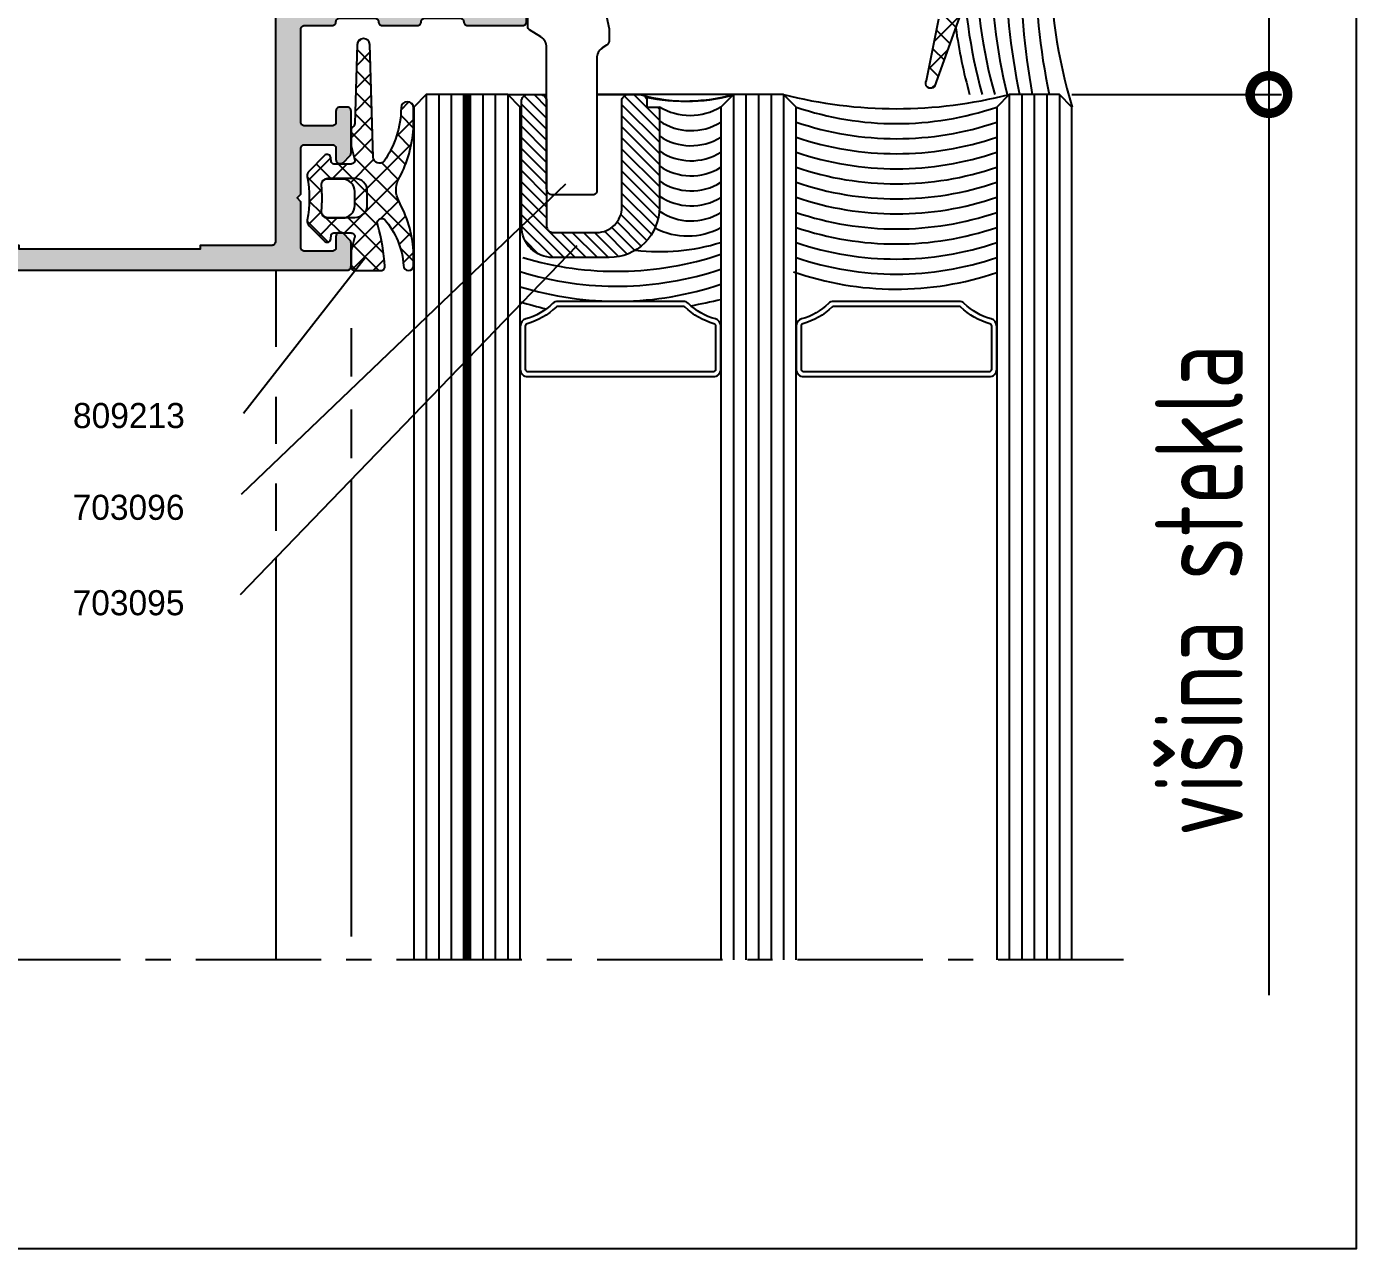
# Model space of a CAD drawing. Extents: x -207922 to -189609, y 24831 to 30124.
# Drawn here: x -207572.8 to -207466.7, y 29827.1 to 29924.6 of the extents above; entities that cross this region are included whole.
import ezdxf

# ---------------------------------------------------------------- set-up
doc = ezdxf.new("R2010")
doc.units = 0
doc.header["$LTSCALE"] = 8
doc.linetypes.add('CENTER', pattern=[2, 1.25, -0.25, 0.25, -0.25])
doc.linetypes.add('FOLIE', pattern=[1.6, 0.8, -0.8])
doc.layers.get('0').update_dxf_attribs({"linetype": 'CONTINUOUS'})
doc.layers.get('DEFPOINTS').update_dxf_attribs({"linetype": 'CONTINUOUS'})
for name, color, linetype in [('ACCESSORI', 200, 'CONTINUOUS'), ('ASSI', 1, 'CENTER'), ('CONST35', 7, 'CONTINUOUS'), ('FILL', 253, 'CONTINUOUS'), ('FINE', 7, 'CONTINUOUS'), ('GOMMA', 3, 'CONTINUOUS'), ('GROSSA', 4, 'CONTINUOUS'), ('MARCHIO', 7, 'CONTINUOUS'), ('QUOTE', 254, 'CONTINUOUS'), ('testo', 7, 'CONTINUOUS'), ('TRATTEGGI', 140, 'CONTINUOUS'), ('VETRO', 6, 'CONTINUOUS')]:
    doc.layers.add(name, color=color, linetype=linetype)
doc.styles.add('GEN1', font='geniso.shx', dxfattribs={"width": 0.8})
doc.dimstyles.new('LE2', dxfattribs={"dimscale": 2, "dimtxt": 3.5, "dimasz": 3, "dimexe": 0.5, "dimexo": 0.5, "dimgap": 1, "dimtad": 1, "dimdec": 1, "dimrnd": 0.05, "dimzin": 12, "dimtxsty": 'GEN1', "dimblk": 'DOTSMALL', "dimcen": -3, "dimclrd": 1, "dimclre": 1, "dimclrt": 2, "dimadec": 1, "dimazin": 0, "dimtfac": 1, "dimtdec": 1, "dimtmove": 0, "dimatfit": 3, "dimldrblk": 'DOTSMALL', "dimfxl": 1, "dimtvp": 4, "dimtolj": 1, "dimtzin": 12, "dimarcsym": 0})

# ---------------------------------------------------------------- blocks, each defined once
blk = doc.blocks.new('_DotSmall')
at = {"color": 0, "const_width": 0.5}
blk.add_lwpolyline([(-0.0625, 0, 1), (0.0625, 0, 1)], format="xyb", close=True, dxfattribs=at)
blk = doc.blocks.new('*D107')
at = {"color": 1, "lineweight": -2, "ltscale": 0.2, "transparency": 16777216}
for p, q in [((-207489.42, 29941.17), (-207472.71, 29941.17)), ((-207473.71, 29941.17), (-207473.71, 29919.17)), ((-207489.42, 29919.17), (-207472.71, 29919.17))]:
    blk.add_line(p, q, dxfattribs=at)
at = {"layer": 'DEFPOINTS', "color": 0, "ltscale": 0.2, "transparency": 16777216}
for p in [(-207490.42, 29941.17), (-207490.42, 29919.17), (-207473.71, 29919.17)]:
    blk.add_point(p, dxfattribs=at)
at = {"color": 1, "lineweight": -2, "ltscale": 0.2, "transparency": 16777216, "xscale": 6, "yscale": 6, "zscale": 6}
for p, rotation in [((-207473.71, 29941.17), 90), ((-207473.71, 29919.17), 270)]:
    blk.add_blockref('_DotSmall', p, dxfattribs=dict(at, rotation=rotation))
at = {"color": 2, "ltscale": 0.2, "transparency": 16777216, "insert": (-207479.21, 29930.17), "char_height": 7, "attachment_point": 5, "rotation": 90, "style": 'GEN1'}
blk.add_mtext('\\A1;22', dxfattribs=at)
blk = doc.blocks.new('ALUK K741')
at = {"layer": 'FILL'}
h = blk.add_hatch(color=256, dxfattribs=at)
h.paths.add_polyline_path([(96.34, 152.23, -0.267949), (96.6, 152.38), (97.6, 152.38, -0.414214), (97.9, 152.08), (97.9, 151.58, 0.451788), (98.24, 151.28, 0.232025), (98.49, 151.37), (99.01, 151.89, 0.198912), (99.1, 152.11), (99.1, 153.28, 0.414214), (98.8, 153.58), (94.39, 153.58, 0.414214), (94.09, 153.28, -0.414214), (93.79, 152.98), (90.99, 152.98, -0.414214), (90.69, 153.28, 0.414214), (90.39, 153.58), (87.59, 153.58, 0.414214), (87.29, 153.28, -0.414214), (86.99, 152.98), (84.2, 152.98, -0.414214), (83.9, 153.28, 0.414214), (83.6, 153.58), (81.4, 153.58, -0.414214), (81.1, 153.88), (81.1, 161.28, -0.414214), (81.4, 161.58), (83.6, 161.58, -0.414214), (83.9, 161.28), (83.9, 160.38, 0.414214), (84.2, 160.08), (84.8, 160.08, 0.414214), (85.1, 160.38), (85.1, 163.76, 0.198912), (85.01, 163.97), (84.49, 164.49, 0.232025), (84.24, 164.58, 0.451788), (83.9, 164.28), (83.9, 163.38, -0.414214), (83.6, 163.08), (81.4, 163.08, -0.414214), (81.1, 163.38), (81.1, 167.03), (80.8, 167.33), (81.1, 167.63), (81.1, 171.28, -0.414214), (81.4, 171.58), (83.6, 171.58, -0.414214), (83.9, 171.28), (83.9, 170.38, 0.451788), (84.24, 170.08, 0.232025), (84.49, 170.17), (85.01, 170.69, 0.198912), (85.1, 170.91), (85.1, 172.78, 0.414214), (84.8, 173.08), (26.1, 173.08, 0.414214), (25.1, 172.08), (25.1, 124.08, 0.414214), (26.1, 123.08), (84.8, 123.08, 0.414214), (85.1, 123.38), (85.1, 125.26, 0.198912), (85.01, 125.47), (84.49, 125.99, 0.232025), (84.24, 126.08, 0.451788), (83.9, 125.78), (83.9, 124.88, -0.414214), (83.6, 124.58), (81.4, 124.58, -0.414214), (81.1, 124.88), (81.1, 128.53), (80.8, 128.83), (81.1, 129.13), (81.1, 132.78, -0.414214), (81.4, 133.08), (83.6, 133.08, -0.414214), (83.9, 132.78), (83.9, 131.88, 0.451788), (84.24, 131.58, 0.232025), (84.49, 131.67), (85.01, 132.19, 0.198912), (85.1, 132.41), (85.1, 135.78, 0.414214), (84.8, 136.08), (84.2, 136.08, 0.414214), (83.9, 135.78), (83.9, 134.88, -0.414214), (83.6, 134.58), (81.4, 134.58, -0.414214), (81.1, 134.88), (81.1, 142.28, -0.414214), (81.4, 142.58), (83.6, 142.58, 0.414214), (83.9, 142.88, -0.414214), (84.2, 143.18), (86.99, 143.18, -0.414214), (87.29, 142.88, 0.414214), (87.59, 142.58), (90.39, 142.58, 0.414214), (90.69, 142.88, -0.414214), (90.99, 143.18), (93.79, 143.18, -0.414214), (94.09, 142.88, 0.414214), (94.39, 142.58), (98.8, 142.58, 0.414214), (99.1, 142.88), (99.1, 144.06, 0.198912), (99.01, 144.27), (98.49, 144.79, 0.232025), (98.24, 144.88, 0.451788), (97.9, 144.58), (97.9, 144.08, -0.414214), (97.6, 143.78), (96.6, 143.78, -0.267949), (96.34, 143.93), (95.18, 145.93, 0.267949), (94.92, 146.08), (83.1, 146.08, -1), (83.1, 150.08), (94.92, 150.08, 0.267949), (95.18, 150.23)])
h.paths.add_polyline_path([(79.1, 125.38, -0.414214), (78.8, 125.08), (73.1, 125.08), (73.1, 124.78), (58.6, 124.78), (58.6, 125.08), (52.6, 125.08), (52.6, 124.78), (38.1, 124.78), (38.1, 125.08), (32.4, 125.08, -0.414214), (32.1, 125.38), (32.1, 127.78, 0.414214), (31.8, 128.08), (30.9, 128.08, 0.414214), (30.6, 127.78), (30.6, 125.38, -0.414214), (30.3, 125.08), (27.4, 125.08, -0.414214), (27.1, 125.38), (27.1, 170.78, -0.414214), (27.4, 171.08), (30.3, 171.08, -0.414214), (30.6, 170.78), (30.6, 168.38, 0.414214), (30.9, 168.08), (31.8, 168.08, 0.414214), (32.1, 168.38), (32.1, 170.78, -0.414214), (32.4, 171.08), (38.1, 171.08), (38.1, 171.38), (52.6, 171.38), (52.6, 171.08), (58.6, 171.08), (58.6, 171.38), (73.1, 171.38), (73.1, 171.08), (78.8, 171.08, -0.414214), (79.1, 170.78)], flags=16)
at = {"layer": 'GROSSA'}
for points in [[(85.1, 170.91), (85.1, 172.78, 0.414214), (84.8, 173.08), (26.1, 173.08, 0.414214), (25.1, 172.08), (25.1, 124.08, 0.414214), (26.1, 123.08), (84.8, 123.08, 0.414214), (85.1, 123.38), (85.1, 125.26, 0.198912), (85.01, 125.47), (84.49, 125.99, 0.198912), (84.27, 126.08), (84.2, 126.08, 0.414214), (83.9, 125.78), (83.9, 124.88, -0.414214), (83.6, 124.58), (81.4, 124.58, -0.414214), (81.1, 124.88), (81.1, 128.53), (80.8, 128.83), (81.1, 129.13), (81.1, 132.78, -0.414214), (81.4, 133.08), (83.6, 133.08, -0.414214), (83.9, 132.78), (83.9, 131.88, 0.414214), (84.2, 131.58), (84.27, 131.58, 0.198912), (84.49, 131.67), (85.01, 132.19, 0.198912), (85.1, 132.41), (85.1, 135.78, 0.414214), (84.8, 136.08), (84.2, 136.08, 0.414214), (83.9, 135.78), (83.9, 134.88, -0.414214), (83.6, 134.58), (81.4, 134.58, -0.414214), (81.1, 134.88), (81.1, 142.28, -0.414214), (81.4, 142.58), (83.6, 142.58, 0.414214), (83.9, 142.88), (83.9, 142.88, -0.414214), (84.2, 143.18), (86.99, 143.18, -0.414214), (87.29, 142.88, 0.414214), (87.59, 142.58), (90.39, 142.58, 0.414214), (90.69, 142.88), (90.69, 142.88, -0.414214), (90.99, 143.18), (93.79, 143.18, -0.414214), (94.09, 142.88, 0.414214), (94.39, 142.58), (98.8, 142.58, 0.414214), (99.1, 142.88), (99.1, 144.06, 0.198912), (99.01, 144.27), (98.49, 144.79, 0.198912), (98.27, 144.88), (98.2, 144.88, 0.414214), (97.9, 144.58), (97.9, 144.08, -0.414214), (97.6, 143.78), (96.6, 143.78, -0.267949), (96.34, 143.93), (95.18, 145.93, 0.267949), (94.92, 146.08), (83.1, 146.08, -1), (83.1, 150.08), (94.92, 150.08, 0.267949), (95.18, 150.23), (96.34, 152.23, -0.267949), (96.6, 152.38), (97.6, 152.38, -0.414214), (97.9, 152.08), (97.9, 151.58, 0.414214), (98.2, 151.28), (98.27, 151.28, 0.198912), (98.49, 151.37), (99.01, 151.89, 0.198912), (99.1, 152.11), (99.1, 153.28, 0.414214), (98.8, 153.58), (94.39, 153.58, 0.414214), (94.09, 153.28, -0.414214), (93.79, 152.98), (90.99, 152.98, -0.414214), (90.69, 153.28), (90.69, 153.28, 0.414214), (90.39, 153.58), (87.59, 153.58, 0.414214), (87.29, 153.28, -0.414214), (86.99, 152.98), (84.2, 152.98, -0.414214), (83.9, 153.28), (83.9, 153.28, 0.414214), (83.6, 153.58), (81.4, 153.58, -0.414214), (81.1, 153.88), (81.1, 161.28, -0.414214), (81.4, 161.58), (83.6, 161.58, -0.414214), (83.9, 161.28), (83.9, 160.38, 0.414214), (84.2, 160.08), (84.8, 160.08, 0.414214), (85.1, 160.38), (85.1, 163.76, 0.198912), (85.01, 163.97), (84.49, 164.49, 0.198912), (84.27, 164.58), (84.2, 164.58, 0.414214), (83.9, 164.28), (83.9, 163.38, -0.414214), (83.6, 163.08), (81.4, 163.08, -0.414214), (81.1, 163.38), (81.1, 167.03), (80.8, 167.33), (81.1, 167.63), (81.1, 171.28, -0.414214), (81.4, 171.58), (83.6, 171.58, -0.414214), (83.9, 171.28), (83.9, 170.38, 0.414214), (84.2, 170.08), (84.27, 170.08, 0.198912), (84.49, 170.17), (85.01, 170.69, 0.198912)], [(27.4, 125.08), (30.3, 125.08, 0.414214), (30.6, 125.38), (30.6, 127.78, -0.414214), (30.9, 128.08), (31.8, 128.08, -0.414214), (32.1, 127.78), (32.1, 125.38, 0.414214), (32.4, 125.08), (38.1, 125.08), (38.1, 124.78), (52.6, 124.78), (52.6, 125.08), (58.6, 125.08), (58.6, 124.78), (73.1, 124.78), (73.1, 125.08), (78.8, 125.08, 0.414214), (79.1, 125.38), (79.1, 170.78, 0.414214), (78.8, 171.08), (73.1, 171.08), (73.1, 171.38), (58.6, 171.38), (58.6, 171.08), (52.6, 171.08), (52.6, 171.38), (38.1, 171.38), (38.1, 171.08), (32.4, 171.08, 0.414214), (32.1, 170.78), (32.1, 168.38, -0.414214), (31.8, 168.08), (30.9, 168.08, -0.414214), (30.6, 168.38), (30.6, 170.78, 0.414214), (30.3, 171.08), (27.4, 171.08, 0.414214), (27.1, 170.78), (27.1, 125.38, 0.414214)]]:
    blk.add_lwpolyline(points, format="xyb", close=True, dxfattribs=at)

msp = doc.modelspace()

# ---------------------------------------------------------------- hatches: boundary and pattern name
at = {"layer": 'FILL'}
h = msp.add_hatch(dxfattribs=at)
h.set_pattern_fill('ANSI37', color=137, scale=10, angle=90, style=0)
h.set_pattern_definition([(135, (-207429.1618, 29846.1692), (-0.883883, -0.883883), []), (225, (-207429.1618, 29846.1692), (0.883883, -0.883883), [])])
edge = h.paths.add_edge_path(flags=16)
edge.add_arc((-207500.28, 29931.67), 0.5, 0, 90)
edge.add_line((-207500.28, 29932.17), (-207505.2, 29932.17))
edge.add_arc((-207505.2, 29931.67), 0.5, 90, 180)
edge.add_line((-207505.7, 29931.67), (-207505.7, 29928.67))
edge.add_arc((-207505.2, 29928.67), 0.5, 180, 270)
edge.add_line((-207505.2, 29928.17), (-207500.28, 29928.17))
edge.add_arc((-207500.28, 29928.67), 0.5, 270, 360)
edge.add_line((-207499.78, 29928.67), (-207499.78, 29931.67))
edge = h.paths.add_edge_path()
edge.add_line((-207504.55, 29926.77), (-207504.7, 29926.34))
edge.add_arc((-207504.98, 29926.43), 0.3, 270, 341.3373, ccw=False)
edge.add_line((-207504.98, 29926.13), (-207505.14, 29926.13))
edge.add_arc((-207505.14, 29926.43), 0.3, 230.4399, 270, ccw=False)
edge.add_line((-207505.33, 29926.2), (-207506.78, 29927.35))
edge.add_arc((-207506.59, 29927.58), 0.3, 180, 230.4399, ccw=False)
edge.add_line((-207506.89, 29927.58), (-207506.89, 29932.77))
edge.add_arc((-207506.59, 29932.77), 0.3, 129.5601, 180, ccw=False)
edge.add_line((-207506.78, 29933), (-207505.33, 29934.14))
edge.add_arc((-207505.14, 29933.91), 0.3, 90, 129.5601, ccw=False)
edge.add_line((-207505.14, 29934.21), (-207504.98, 29934.21))
edge.add_arc((-207504.98, 29933.91), 0.3, 18.6627, 90, ccw=False)
edge.add_line((-207504.7, 29934.01), (-207504.55, 29933.58))
edge.add_arc((-207504.27, 29933.67), 0.3, 198.6627, 270)
edge.add_line((-207504.27, 29933.37), (-207503.39, 29933.37))
edge.add_arc((-207503.39, 29933.67), 0.3, 270, 360)
edge.add_line((-207503.09, 29933.67), (-207503.09, 29934.48))
edge.add_arc((-207502.79, 29934.48), 0.3, 90, 180, ccw=False)
edge.add_line((-207502.79, 29934.78), (-207500.33, 29934.78))
edge.add_arc((-207500.33, 29935.08), 0.3, 270, 371.2777)
edge.add_line((-207500.04, 29935.14), (-207501.02, 29940.05))
edge.add_arc((-207500.69, 29940.27), 0.4, 42.8342, 213.8174, ccw=False)
edge.add_line((-207500.39, 29940.55), (-207498.15, 29934.32))
edge.add_arc((-207499.09, 29933.98), 1, 0, 19.8318, ccw=False)
edge.add_line((-207498.09, 29933.98), (-207498.09, 29926.36))
edge.add_arc((-207499.09, 29926.36), 1, 340.1682, 360, ccw=False)
edge.add_line((-207498.15, 29926.02), (-207500.39, 29919.8))
edge.add_arc((-207500.69, 29920.07), 0.4, 146.1826, 317.1658, ccw=False)
edge.add_line((-207501.02, 29920.3), (-207500.04, 29925.2))
edge.add_arc((-207500.33, 29925.26), 0.3, 348.7223, 450)
edge.add_line((-207500.33, 29925.56), (-207502.79, 29925.56))
edge.add_arc((-207502.79, 29925.86), 0.3, 180, 270, ccw=False)
edge.add_line((-207503.09, 29925.86), (-207503.09, 29926.67))
edge.add_arc((-207503.39, 29926.67), 0.3, 0, 90)
edge.add_line((-207503.39, 29926.97), (-207504.27, 29926.97))
edge.add_arc((-207504.27, 29926.67), 0.3, 90, 161.3373)
h = msp.add_hatch(dxfattribs=at)
h.set_pattern_fill('ANSI37', color=137, scale=10, style=0)
h.set_pattern_definition([(45, (-207730.5452, 29723.2648), (-0.8838835, 0.8838835), []), (135, (-207730.5452, 29723.2648), (-0.8838835, -0.8838835), [])])
h.paths.add_polyline_path([(-207545.15, 29914.17), (-207545.43, 29923.15, 0.969739), (-207546.43, 29923.15), (-207546.62, 29916.85, -0.261286), (-207546.77, 29916.59, 0.269507), (-207546.92, 29916.33), (-207546.92, 29915.09), (-207546.63, 29914.01, -0.493145), (-207546.92, 29913.63), (-207548.3, 29913.63, -0.388879), (-207548.5, 29913.82), (-207548.53, 29914.11, 0.63707), (-207549.04, 29914.3), (-207550.27, 29913.07, 0.24485), (-207550.41, 29912.63, -0.087777), (-207550.41, 29909.14, 0.24485), (-207550.27, 29908.7), (-207549.04, 29907.47, 0.63707), (-207548.53, 29907.66), (-207548.5, 29907.95, -0.388879), (-207548.3, 29908.13), (-207546.92, 29908.13, -0.493145), (-207546.63, 29907.76), (-207546.92, 29906.67), (-207546.92, 29905.43, 0.414214), (-207546.62, 29905.13), (-207544.53, 29905.13, 0.431591), (-207544.23, 29905.45, 0.052847), (-207544.78, 29908.74, -0.790488), (-207544.26, 29909.22, -0.164969), (-207542.73, 29905.53, 1), (-207541.93, 29905.53), (-207541.93, 29906.18, 0.119467), (-207542.89, 29910.22), (-207543.11, 29910.68, -0.221838), (-207543.17, 29912.37), (-207542.92, 29912.79, 0.100193), (-207541.93, 29916.7), (-207541.93, 29918.1, 1), (-207542.93, 29918.1, -0.149068), (-207544.28, 29913.85, -0.675619)])
h.paths.add_polyline_path([(-207547.62, 29912.43), (-207548.8, 29912.43, 0.441009), (-207549.3, 29911.89, -0.045337), (-207549.3, 29909.88, 0.441009), (-207548.8, 29909.33), (-207547.62, 29909.33, 0.414214), (-207546.62, 29910.33), (-207546.62, 29911.43, 0.414214)], flags=16)
at = {"layer": 'TRATTEGGI'}
h = msp.add_hatch(dxfattribs=at)
h.set_pattern_fill('ANSI31', color=256, scale=5, angle=90, style=0)
h.set_pattern_definition([(135, (-207441.4544, 29833.60955), (-0.4419417, -0.4419417), [])])
h.paths.add_polyline_path([(-207525.32, 29910.17, -0.414214), (-207527.32, 29908.17), (-207530.82, 29908.17, -0.414214), (-207531.32, 29908.67), (-207531.32, 29918.67, 0.414214), (-207531.82, 29919.17), (-207532.82, 29919.17, 0.414214), (-207533.32, 29918.67), (-207533.32, 29908.67, 0.414214), (-207530.82, 29906.17), (-207526.32, 29906.17, 0.414214), (-207522.32, 29910.17), (-207522.32, 29918.17), (-207523.32, 29918.17), (-207523.32, 29918.67, 0.414214), (-207523.82, 29919.17), (-207524.82, 29919.17, 0.414214), (-207525.32, 29918.67)])

# ---------------------------------------------------------------- linework, layer by layer
at = {"color": 1, "ltscale": 0.2}
msp.add_line((-207473.71, 29919.17), (-207473.71, 29847.34), dxfattribs=at)
at = {"layer": 'ACCESSORI'}
msp.add_lwpolyline([(-207527.32, 29919.17), (-207523.82, 29919.17, -0.414214), (-207523.32, 29918.67), (-207523.32, 29918.17), (-207522.32, 29918.17), (-207522.32, 29910.17, -0.414214), (-207526.32, 29906.17), (-207530.82, 29906.17, -0.414214), (-207533.32, 29908.67), (-207533.32, 29918.67, -0.414214), (-207532.82, 29919.17), (-207531.82, 29919.17, -0.414214), (-207531.32, 29918.67), (-207531.32, 29908.67, 0.414214), (-207530.82, 29908.17), (-207527.32, 29908.17, 0.414214), (-207525.32, 29910.17), (-207525.32, 29918.67, -0.414214), (-207524.82, 29919.17)], format="xyb", dxfattribs=at)
at = {"layer": 'ASSI'}
msp.add_line((-207485.3, 29850.17), (-207610.4, 29850.17), dxfattribs=at)
at = {"layer": 'CONST35', "color": 4, "linetype": 'FOLIE', "const_width": 0.5, "flags": 128}
msp.add_lwpolyline([(-207537.67, 29850.17), (-207537.67, 29919.17)], dxfattribs=at)
at = {"layer": 'CONST35', "ltscale": 0.2}
for points in [[(-207537.92, 29850.17), (-207537.92, 29919.17)], [(-207537.42, 29919.17), (-207537.42, 29850.17)]]:
    msp.add_lwpolyline(points, dxfattribs=at)
at = {"layer": 'FINE'}
for p, q in [((-207516.42, 29919.17), (-207527.32, 29919.17)), ((-207516.42, 29919.17), (-207527.32, 29919.17)), ((-207545.8, 29906.15), (-207555.49, 29893.74)), ((-207552.92, 29905.17), (-207552.92, 29899.05)), ((-207552.92, 29895.07), (-207552.92, 29891.31)), ((-207552.92, 29888.14), (-207552.92, 29884.38)), ((-207552.92, 29882.2), (-207552.92, 29850.17))]:
    msp.add_line(p, q, dxfattribs=at)
for centre, radius, start, end in [((-207520.06, 29932.29), 13.65, 253.9959, 285.2506), ((-207520.38, 29933.93), 15.28, 258.5916, 285.0269), ((-207503.42, 29954.26), 36.22, 255.6129, 284.3871), ((-207519.87, 29922.33), 4.82, 239.4844, 300.5156), ((-207503.42, 29941.7), 24.85, 251.219, 288.781), ((-207519.79, 29920.76), 4.47, 235.5048, 302.003), ((-207503.42, 29940.5), 24.85, 251.219, 288.781), ((-207519.79, 29919.56), 4.47, 235.5048, 302.003), ((-207503.42, 29939.3), 24.85, 251.219, 288.781), ((-207519.79, 29918.36), 4.47, 235.5048, 302.003), ((-207503.42, 29938.1), 24.85, 251.219, 288.781), ((-207519.79, 29917.16), 4.47, 235.5048, 302.003), ((-207503.42, 29936.9), 24.85, 251.219, 288.781), ((-207519.79, 29915.96), 4.47, 235.5048, 302.003), ((-207503.42, 29935.7), 24.85, 251.219, 288.781), ((-207519.79, 29914.76), 4.47, 235.5048, 302.003), ((-207503.42, 29934.5), 24.85, 251.219, 288.781), ((-207519.79, 29913.56), 4.47, 235.5048, 302.003), ((-207503.42, 29933.3), 24.85, 251.219, 288.781), ((-207520.09, 29913.44), 5.55, 242.2864, 298.7736), ((-207503.42, 29932.1), 24.85, 251.219, 288.781), ((-207522.25, 29922.89), 16.25, 262.9778, 287.2708), ((-207503.42, 29930.9), 24.85, 251.219, 288.781), ((-207525.73, 29931.09), 26.02, 253.2657, 288.625), ((-207503.42, 29929.7), 24.85, 251.219, 288.781), ((-207525.73, 29929.87), 25.99, 252.7823, 288.6328), ((-207503.43, 29928.5), 24.85, 250.7521, 288.8014), ((-207525.73, 29928.67), 25.99, 252.7823, 288.6328), ((-207525.97, 29925.91), 24.43, 252.2369, 257.2783), ((-207528.89, 29950.79), 49.31, 280.6097, 283.4484)]:
    msp.add_arc(centre, radius, start, end, dxfattribs=at)
at = {"layer": 'GOMMA'}
msp.add_lwpolyline([(-207498.15, 29926.02), (-207500.39, 29919.8, -0.924254), (-207501.02, 29920.3), (-207500.04, 29925.2, 0.473113)], format="xyb", dxfattribs=at)
for points in [[(-207545.15, 29914.17), (-207545.43, 29923.15, 0.969739), (-207546.43, 29923.15), (-207546.62, 29916.85, -0.261286), (-207546.77, 29916.59, 0.269507), (-207546.92, 29916.33), (-207546.92, 29915.09), (-207546.63, 29914.01, -0.493145), (-207546.92, 29913.63), (-207548.3, 29913.63, -0.388879), (-207548.5, 29913.82), (-207548.53, 29914.11, 0.63707), (-207549.04, 29914.3), (-207550.27, 29913.07, 0.24485), (-207550.41, 29912.63, -0.087777), (-207550.41, 29909.14, 0.24485), (-207550.27, 29908.7), (-207549.04, 29907.47, 0.63707), (-207548.53, 29907.66), (-207548.5, 29907.95, -0.388879), (-207548.3, 29908.13), (-207546.92, 29908.13, -0.493145), (-207546.63, 29907.76), (-207546.91, 29906.71, 0.065543), (-207546.92, 29906.64), (-207546.92, 29905.43, 0.414214), (-207546.62, 29905.13), (-207544.53, 29905.13, 0.431591), (-207544.23, 29905.45, 0.052847), (-207544.78, 29908.74, -0.790488), (-207544.26, 29909.22, -0.164969), (-207542.73, 29905.53, 1), (-207541.93, 29905.53), (-207541.93, 29906.18, 0.119467), (-207542.89, 29910.22), (-207543.11, 29910.68, -0.221838), (-207543.17, 29912.37), (-207542.92, 29912.79, 0.100193), (-207541.93, 29916.7), (-207541.93, 29918.1, 1), (-207542.93, 29918.1, -0.149068), (-207544.28, 29913.85, -0.675656)], [(-207546.62, 29909.37, 0.414214), (-207545.62, 29910.37), (-207545.62, 29911.47, 0.414214), (-207546.62, 29912.47), (-207548.8, 29912.47, 0.441009), (-207549.3, 29911.93, -0.045337), (-207549.3, 29909.92, 0.441009), (-207548.8, 29909.37)], [(-207547.62, 29909.33, 0.414214), (-207546.62, 29910.33), (-207546.62, 29911.43, 0.414214), (-207547.62, 29912.43), (-207548.8, 29912.43, 0.441009), (-207549.3, 29911.89, -0.045337), (-207549.3, 29909.88, 0.441009), (-207548.8, 29909.33)]]:
    msp.add_lwpolyline(points, format="xyb", close=True, dxfattribs=at)
at = {"layer": 'GROSSA'}
msp.add_lwpolyline([(-207527.32, 29928.99), (-207526.34, 29924.42, -0.052408), (-207526.32, 29924.21), (-207526.32, 29923.53, -0.244698), (-207526.54, 29923.12), (-207526.91, 29922.86), (-207526.9, 29922.87, 0.244698), (-207527.32, 29922.05), (-207527.32, 29911.47, -0.414214), (-207527.62, 29911.17), (-207530.82, 29911.17, -0.414214), (-207531.32, 29911.67), (-207531.32, 29922.92, 0.257001), (-207531.79, 29923.77), (-207532.68, 29924.33, -0.257001), (-207532.82, 29924.59), (-207532.82, 29926.37, 0.414214)], format="xyb", dxfattribs=at)
msp.add_lwpolyline([(-207532.82, 29919.17), (-207531.82, 29919.17, -0.414214), (-207531.32, 29918.67), (-207531.32, 29908.67, 0.414214), (-207530.82, 29908.17), (-207527.32, 29908.17, 0.414214), (-207525.32, 29910.17), (-207525.32, 29918.67, -0.414214), (-207524.82, 29919.17), (-207523.82, 29919.17, -0.414214), (-207523.32, 29918.67), (-207523.32, 29918.17), (-207522.32, 29918.17), (-207522.32, 29910.17, -0.414214), (-207526.32, 29906.17), (-207530.82, 29906.17, -0.414214), (-207533.32, 29908.67), (-207533.32, 29918.67, -0.414214)], format="xyb", close=True, dxfattribs=at)
at = {"layer": 'MARCHIO'}
msp.add_lwpolyline([(-207676.73, 29827.14), (-207466.73, 29827.14), (-207466.73, 30124.14), (-207676.73, 30124.14)], close=True, dxfattribs=at)
at = {"layer": 'QUOTE'}
for p, q in [((-207534.42, 29919.17), (-207531.32, 29919.17)), ((-207529.82, 29912.01), (-207555.67, 29887.26)), ((-207528.9, 29907.1), (-207555.77, 29879.26)), ((-207546.92, 29900.55), (-207546.92, 29896.68)), ((-207546.92, 29894.05), (-207546.92, 29890.18)), ((-207546.92, 29888.42), (-207546.92, 29852.03))]:
    msp.add_line(p, q, dxfattribs=at)
for centre, radius, start, end in [((-207449.3, 29930.17), 41.87, 163.3473, 196.6527), ((-207456.99, 29930.17), 41.09, 164.474, 195.526), ((-207455.99, 29930.17), 41.09, 164.474, 195.526), ((-207449.42, 29930.17), 46.49, 166.3132, 193.6868), ((-207441.08, 29930.17), 53.65, 168.1643, 191.8357), ((-207430.11, 29930.17), 63.44, 170.0142, 189.9858), ((-207438.72, 29930.17), 53.65, 168.1643, 191.8357), ((-207457.99, 29930.17), 41.09, 187.9282, 195.526)]:
    msp.add_arc(centre, radius, start, end, dxfattribs=at)
at = {"layer": 'TRATTEGGI'}
for p, q in [((-207540.92, 29919.17), (-207540.92, 29850.17)), ((-207539.92, 29919.17), (-207539.92, 29850.17)), ((-207538.92, 29919.17), (-207538.92, 29850.17)), ((-207537.92, 29919.17), (-207537.92, 29850.17)), ((-207537.42, 29919.17), (-207537.42, 29850.17)), ((-207536.42, 29919.17), (-207536.42, 29850.17)), ((-207535.42, 29919.17), (-207535.42, 29850.17)), ((-207534.42, 29919.17), (-207534.42, 29850.17)), ((-207516.42, 29919.17), (-207516.42, 29850.17)), ((-207516.42, 29919.17), (-207516.42, 29850.17)), ((-207515.42, 29919.17), (-207515.42, 29850.17)), ((-207515.42, 29919.17), (-207515.42, 29850.17)), ((-207514.42, 29919.17), (-207514.42, 29850.17)), ((-207514.42, 29919.17), (-207514.42, 29850.17)), ((-207513.42, 29919.17), (-207513.42, 29850.17)), ((-207513.42, 29919.17), (-207513.42, 29850.17)), ((-207513.42, 29919.17), (-207513.42, 29850.17)), ((-207512.42, 29919.17), (-207512.42, 29850.17)), ((-207512.42, 29919.17), (-207512.42, 29850.17)), ((-207494.42, 29919.17), (-207494.42, 29850.17)), ((-207494.42, 29919.17), (-207494.42, 29850.17)), ((-207493.42, 29919.17), (-207493.42, 29850.17)), ((-207493.42, 29919.17), (-207493.42, 29850.17)), ((-207492.42, 29919.17), (-207492.42, 29850.17)), ((-207492.42, 29919.17), (-207492.42, 29850.17)), ((-207491.42, 29919.17), (-207491.42, 29850.17)), ((-207491.42, 29919.17), (-207491.42, 29850.17)), ((-207491.42, 29919.17), (-207491.42, 29850.17)), ((-207490.42, 29919.17), (-207490.42, 29850.17)), ((-207490.42, 29919.17), (-207490.42, 29850.17))]:
    msp.add_line(p, q, dxfattribs=at)
at = {"layer": 'VETRO'}
for points in [[(-207533.42, 29850.17), (-207533.42, 29918.17), (-207534.42, 29919.17), (-207540.92, 29919.17), (-207541.92, 29918.17), (-207541.92, 29850.17)], [(-207511.42, 29850.17), (-207511.42, 29918.17), (-207512.42, 29919.17), (-207516.42, 29919.17), (-207517.42, 29918.17), (-207517.42, 29850.17)], [(-207489.42, 29850.17), (-207489.42, 29918.17), (-207490.42, 29919.17), (-207494.42, 29919.17), (-207495.42, 29918.17), (-207495.42, 29850.17)]]:
    msp.add_lwpolyline(points, dxfattribs=at)
for points in [[(-207520.42, 29902.67), (-207530.42, 29902.67, 0.195029), (-207530.84, 29902.5, -0.12553), (-207532.98, 29901.27, 0.336908), (-207533.42, 29900.7), (-207533.42, 29897.27, 0.414214), (-207532.82, 29896.67), (-207518.02, 29896.67, 0.414214), (-207517.42, 29897.27), (-207517.42, 29900.7, 0.336908), (-207517.86, 29901.27, -0.12553), (-207520.01, 29902.5, 0.195029)], [(-207498.42, 29902.67), (-207508.42, 29902.67, 0.195029), (-207508.84, 29902.5, -0.12553), (-207510.98, 29901.27, 0.336908), (-207511.42, 29900.7), (-207511.42, 29897.27, 0.414214), (-207510.82, 29896.67), (-207496.02, 29896.67, 0.414214), (-207495.42, 29897.27), (-207495.42, 29900.7, 0.336908), (-207495.86, 29901.27, -0.12553), (-207498.01, 29902.5, 0.195029)]]:
    msp.add_lwpolyline(points, format="xyb", close=True, dxfattribs=at)
at = {"layer": 'VETRO', "color": 7}
for points in [[(-207520.42, 29902.27), (-207530.42, 29902.27, 0.195029), (-207530.56, 29902.22, -0.12553), (-207532.88, 29900.89, 0.336908), (-207533.02, 29900.7), (-207533.02, 29897.27, 0.414214), (-207532.82, 29897.07), (-207518.02, 29897.07, 0.414214), (-207517.82, 29897.27), (-207517.82, 29900.7, 0.336908), (-207517.97, 29900.89, -0.12553), (-207520.28, 29902.22, 0.195029)], [(-207498.42, 29902.27), (-207508.42, 29902.27, 0.195029), (-207508.56, 29902.22, -0.12553), (-207510.88, 29900.89, 0.336908), (-207511.02, 29900.7), (-207511.02, 29897.27, 0.414214), (-207510.82, 29897.07), (-207496.02, 29897.07, 0.414214), (-207495.82, 29897.27), (-207495.82, 29900.7, 0.336908), (-207495.97, 29900.89, -0.12553), (-207498.28, 29902.22, 0.195029)]]:
    msp.add_lwpolyline(points, format="xyb", close=True, dxfattribs=at)

# ---------------------------------------------------------------- block references
at = {"layer": 'GROSSA'}
msp.add_blockref('ALUK K741', (-207632.02, 29782.09), dxfattribs=at)

# ---------------------------------------------------------------- texts
at = {"color": 2, "ltscale": 0.2, "insert": (-207479.29, 29879.61), "char_height": 7, "attachment_point": 5, "rotation": 90, "style": 'GEN1'}
msp.add_mtext('\\A1;višina stekla', dxfattribs=at)
at = {"layer": 'testo'}
for s, p in [('809213', (-207569.1, 29892.57)), ('703096', (-207569.13, 29885.25)), ('703095', (-207569.13, 29877.64))]:
    msp.add_text(s, height=2, dxfattribs=at).set_placement(p)

# ---------------------------------------------------------------- dimensions: what is measured, and where the dimension line sits
at = {"ltscale": 0.2}
dim = msp.add_linear_dim(base=(-207473.71, 29919.17), p1=(-207490.42, 29941.17), p2=(-207490.42, 29919.17), angle=90, dimstyle='LE2', dxfattribs=at)
dim.commit()
dim.dimension.update_dxf_attribs({"geometry": '*D107', "text_midpoint": (-207479.21, 29930.17)})

doc.saveas('drawing.dxf')
